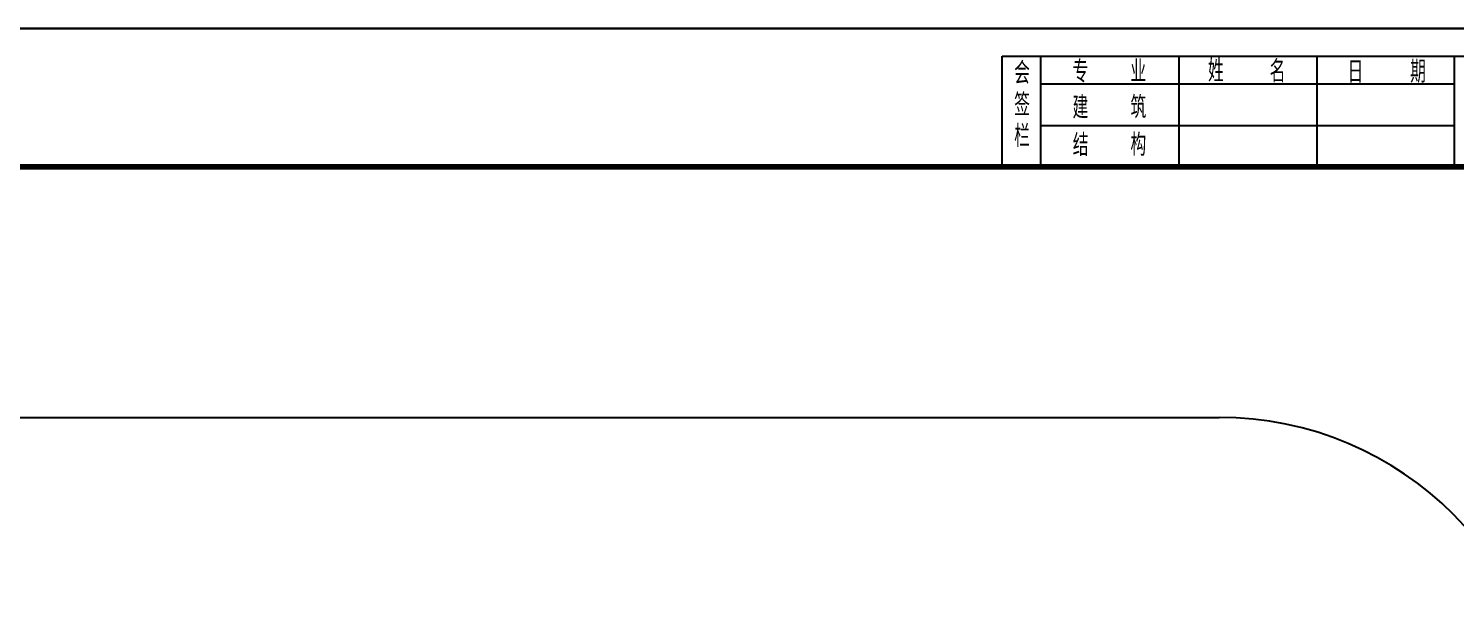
# Model space of a CAD drawing. Extents: x 196430 to 818205, y 904526 to 1974626.
# Drawn here: x 751698 to 790425, y 1959359 to 1974626 of the extents above; entities that cross this region are included whole.
import ezdxf

# ---------------------------------------------------------------- set-up
doc = ezdxf.new("R2010")
doc.units = 0
doc.header["$LTSCALE"] = 1000
doc.header["$MEASUREMENT"] = 0
for name, color, linetype in [('arch', 8, 'Continuous'), ('arch-1#教学楼$0$_0', 8, 'Continuous'), ('arch-1#教学楼$0$GXYZ', 8, 'Continuous'), ('FRAME', 7, 'Continuous')]:
    doc.layers.add(name, color=color, linetype=linetype)
doc.layers.add('arch-1#教学楼$0$PUB_TITLE', color=8, linetype='Continuous', lineweight=25)
doc.layers.add('PUB_TITLE', color=4, linetype='Continuous', lineweight=25)
doc.styles.add('ZJ_zm', font='tssdeng(2).shx', dxfattribs={"width": 0.75, "bigfont": 'tssdchn(2).shx'})

# ---------------------------------------------------------------- blocks, each defined once
blk = doc.blocks.new('arch-1#教学楼$0$xfcd1')
at = {"layer": 'arch-1#教学楼$0$GXYZ', "linetype": 'Continuous'}
blk.add_line((5278688, 996671), (5337324, 996671), dxfattribs=at)
blk.add_arc((5337324, 987671), 9000, 359.9999, 89.9999, dxfattribs=at)
blk = doc.blocks.new('arch-1#教学楼')
at = {"layer": 'arch-1#教学楼$0$PUB_TITLE'}
blk.add_lwpolyline([(5245367, 1013418), (5371517, 1013418), (5371517, 835068), (5245367, 835068)], close=True, dxfattribs=at)
at = {"layer": 'arch-1#教学楼$0$_0'}
blk.add_blockref('arch-1#教学楼$0$xfcd1', (0, 6202), dxfattribs=at)
blk = doc.blocks.new('A0')
at = {"layer": 'PUB_TITLE', "color": 0}
for p, q in [((518998, 594154), (553828, 594154)), ((518998, 591304), (518998, 594154)), ((520048, 591154), (520048, 594154)), ((523798, 591154), (523798, 594154)), ((527548, 591154), (527548, 594154)), ((531268, 591154), (531268, 594154)), ((518998, 591304), (518998, 593404)), ((520048, 593404), (531268, 593404)), ((518998, 591154), (518998, 592879)), ((520048, 592279), (531268, 592279))]:
    blk.add_line(p, q, dxfattribs=at)
blk.add_lwpolyline([(432928, 416554), (559078, 416554), (559078, 594904), (432928, 594904)], close=True, dxfattribs=at)
at = {"layer": 'PUB_TITLE', "color": 0, "const_width": 150}
blk.add_lwpolyline([(434428, 418054), (557578, 418054), (557578, 591154), (434428, 591154)], close=True, dxfattribs=at)
at = {"layer": 'PUB_TITLE', "color": 0, "style": 'ZJ_zm', "width": 0.75}
for s, p in [('专', (520906, 593438)), ('业', (522474, 593446)), ('姓', (524582, 593460)), ('名', (526256, 593442)), ('期', (530067, 593434)), ('会', (519321, 593400)), ('日', (528370, 593429)), ('签', (519321, 592538)), ('建', (520906, 592462)), ('筑', (522478, 592469)), ('栏', (519321, 591692)), ('结', (520913, 591445)), ('构', (522478, 591453))]:
    blk.add_text(s, height=600, dxfattribs=at).set_placement(p)

msp = doc.modelspace()

# ---------------------------------------------------------------- block references
at = {"layer": 'arch'}
msp.add_blockref('arch-1#教学楼', (-4553312, 961208), dxfattribs=at)
at = {"layer": 'FRAME'}
msp.add_blockref('A0', (259127, 1379722), dxfattribs=at)

doc.saveas('drawing.dxf')
